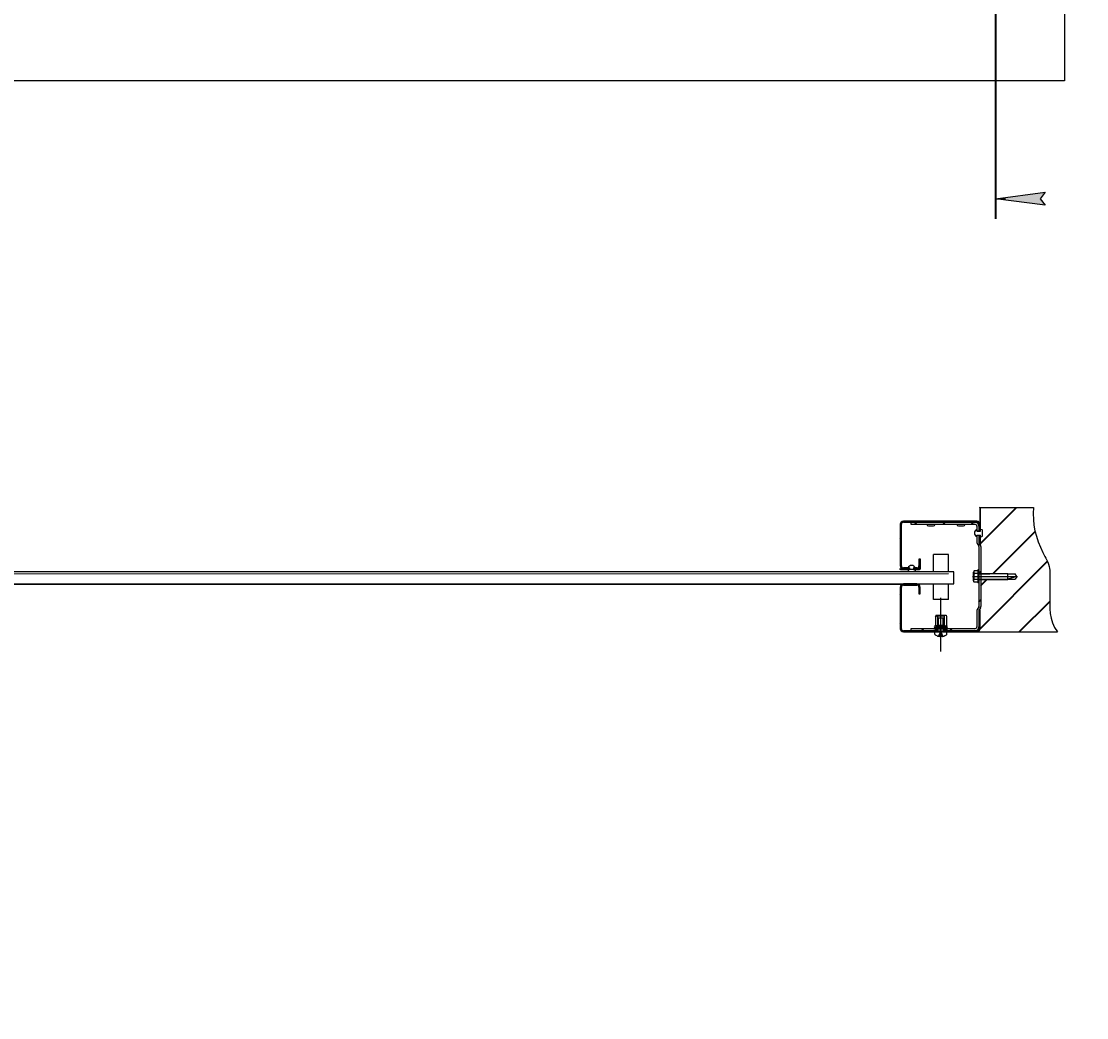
# Model space of a CAD drawing. Header units: millimetres. Extents: x 0 to 420, y 0 to 297.
# Drawn here: x 121.2 to 227.8, y 0 to 99.7 of the extents above; entities that cross this region are included whole.
import ezdxf

# ---------------------------------------------------------------- set-up
doc = ezdxf.new("R2010")
doc.units = ezdxf.units.MM
for name, pattern in [('K5LT_AXLED', [19.5, 15, -1.5, 1.5, -1.5]), ('K5LT_DASHED', [6, 4, -2]), ('K5LT_THIN', [0])]:
    doc.linetypes.add(name, pattern=pattern)
doc.layers.add('Системный слой', color=7, linetype='Continuous')
doc.styles.add('KDIMTEXTSTYLE', font='GOST_AU.SHX', dxfattribs={"width": 0.96, "oblique": 15, "height": 5})
doc.dimstyles.new('KDIMSTYLE (0.07)', dxfattribs={"dimtxt": 5, "dimasz": 1, "dimexe": 2, "dimexo": 0, "dimgap": 1, "dimtad": 1, "dimlfac": 15, "dimtxsty": 'KDIMTEXTSTYLE', "dimsah": 1, "dimcen": 0, "dimdle": 1, "dimadec": 0, "dimazin": 0, "dimtfac": 0.667, "dimtmove": 0, "dimatfit": 3, "dimfxl": 1, "dimtvp": 1, "dimtolj": 1, "dimtzin": 0, "dimarcsym": 0})
pattern_1 = [(45, (0, 0), (-1.414214, 1.414214), [])]

# ---------------------------------------------------------------- blocks, each defined once
blk = doc.blocks.new('KDIMARROW_01')
at = {"layer": 'Системный слой'}
blk.add_hatch(color=0, dxfattribs=at).paths.add_polyline_path([(0, 0), (-5, 0.66), (-4.5, 0), (-5, -0.66)])
at = {"layer": 'Системный слой', "color": 0, "linetype": 'K5LT_THIN', "lineweight": 18}
for p, q in [((-4.5, 0), (-5, 0.66)), ((-5, 0.66), (0, 0)), ((0, 0), (-5, -0.66)), ((-5, -0.66), (-4.5, 0)), ((0, 0), (-1, 0))]:
    blk.add_line(p, q, dxfattribs=at)

msp = doc.modelspace()

# ---------------------------------------------------------------- hatches: boundary and pattern name
at = {"layer": 'Системный слой'}
h = msp.add_hatch(dxfattribs=at)
h.set_pattern_fill('Металл', angle=45, style=0, pattern_type=0)
h.set_pattern_definition([(45, (0, 0), (-2.12132, 2.12132), [])])
h.paths.add_polyline_path([(220.79946, 44.15859), (220.64593, 43.89266), (219.89946, 43.89266), (219.89946, 43.84266), (217.23432, 43.84266), (217.19946, 43.84266), (217.19946, 41.16766), (217.16396, 41.03516), (217.03514, 40.81205), (217.11946, 40.81205), (217.11946, 38.93205), (217.02573, 38.70577), (216.79946, 38.61205), (224.86667, 38.61205), (224.27933, 39.77918), (224.10193, 40.90443), (224.08592, 41.47789), (224.08644, 41.76591), (224.0896, 42.12602), (224.08896, 42.70045), (224.08541, 43.18118), (224.08655, 43.39169), (224.09196, 43.6349), (224.09288, 43.66124), (224.09487, 43.71395), (224.09935, 43.81946), (224.10502, 43.94473), (224.10935, 44.04451), (224.11279, 44.13433), (224.11652, 44.26876), (224.11711, 44.46945), (224.10073, 44.76733), (224.07019, 44.98324), (224.06442, 45.01311), (224.05176, 45.07265), (224.0222, 45.19096), (223.948, 45.42482), (223.75427, 45.8841), (223.64287, 46.1119), (223.58546, 46.22556), (223.51323, 46.36746), (223.45464, 46.48317), (223.39098, 46.61106), (223.36236, 46.66968), (223.30614, 46.78707), (223.19796, 47.02253), (222.99963, 47.49658), (222.6835, 48.46063), (222.44022, 50.48001), (222.47898, 51.05327), (217.06946, 51.05327), (217.14017, 51.02398), (217.16946, 50.95327), (217.16946, 48.87827), (217.29534, 48.84454), (217.35606, 48.79794), (217.36946, 48.74794), (217.36946, 48.25859), (217.34017, 48.18788), (217.29534, 48.162), (217.16946, 48.12827), (217.16946, 47.50327), (217.11946, 47.50327), (217.03514, 47.50327), (217.16396, 47.28015), (217.19946, 47.14765), (217.19946, 44.47266), (219.89946, 44.47266), (219.89946, 44.42266), (220.647, 44.42266)])
h = msp.add_hatch(dxfattribs=at)
h.set_pattern_fill('Металл', angle=45, style=0, pattern_type=0)
h.set_pattern_definition(pattern_1)
h.paths.add_polyline_path([(216.79946, 49.70327), (216.79946, 49.58327), (216.94088, 49.52469), (216.99946, 49.38327), (217.11946, 49.38327), (217.02573, 49.60954)])
h.paths.add_polyline_path([(211.11946, 45.22327), (210.99946, 45.22327), (210.94088, 45.08184), (210.79946, 45.02327), (210.79946, 44.90327), (211.02573, 44.99699)])
h.paths.add_polyline_path([(217.11946, 47.50327), (217.11946, 48.29327), (216.99946, 48.29327), (216.99946, 47.50327)])
h.paths.add_polyline_path([(209.11946, 49.38327), (209.23946, 49.38327), (209.29804, 49.52469), (209.43946, 49.58327), (209.43946, 49.70327), (209.21319, 49.60954)])
h.paths.add_polyline_path([(217.11946, 49.38327), (216.99946, 49.38327), (216.99946, 48.71327), (217.11946, 48.71327)])
h.paths.add_polyline_path([(209.43946, 44.90327), (209.43946, 45.02327), (209.29804, 45.08184), (209.23946, 45.22327), (209.11946, 45.22327), (209.21319, 44.99699)])
h.paths.add_polyline_path([(209.43946, 49.70327), (209.43946, 49.58327), (216.79946, 49.58327), (216.79946, 49.70327)])
h.paths.add_polyline_path([(210.99946, 45.22327), (211.11946, 45.22327), (211.11946, 45.90327), (210.99946, 45.90327)])
h.paths.add_polyline_path([(210.79946, 44.90327), (210.79946, 45.02327), (210.47946, 45.02327), (210.47946, 44.90327)])
h.paths.add_polyline_path([(209.43946, 45.02327), (209.43946, 44.90327), (210.05946, 44.90327), (210.05946, 45.02327)])
h.paths.add_polyline_path([(209.11946, 45.22327), (209.23946, 45.22327), (209.23946, 49.38327), (209.11946, 49.38327)])
h = msp.add_hatch(dxfattribs=at)
h.set_pattern_fill('Металл', angle=45, style=0, pattern_type=0)
h.set_pattern_definition(pattern_1)
h.paths.add_polyline_path([(216.59946, 49.58327), (216.59946, 49.38327), (216.74088, 49.32469), (216.79946, 49.18327), (216.99946, 49.18327), (216.8823, 49.46611)])
h.paths.add_polyline_path([(216.99946, 39.13205), (216.79946, 39.13205), (216.74088, 38.99062), (216.59946, 38.93205), (216.59946, 38.73205), (216.8823, 38.8492)])
h.paths.add_polyline_path([(212.79946, 38.93205), (210.19946, 38.93205), (210.19946, 38.73205), (212.79946, 38.73205)])
h.paths.add_polyline_path([(216.79946, 40.73283), (216.99946, 40.73283), (217.00817, 40.76533), (216.83496, 40.86533)])
h.paths.add_polyline_path([(216.59946, 38.73205), (216.59946, 38.93205), (213.59946, 38.93205), (213.59946, 38.73205)])
h.paths.add_polyline_path([(216.99946, 40.73283), (216.79946, 40.73283), (216.79946, 39.13205), (216.99946, 39.13205)])
h.paths.add_polyline_path([(217.19946, 41.16766), (216.99946, 41.16766), (216.99075, 41.13516), (217.16396, 41.03516)])
h.paths.add_polyline_path([(217.16396, 47.28015), (216.99075, 47.18015), (216.99946, 47.14765), (217.19946, 47.14765)])
h.paths.add_polyline_path([(217.16396, 41.03516), (216.99075, 41.13516), (216.83496, 40.86533), (217.00817, 40.76533)])
h.paths.add_polyline_path([(216.83496, 47.44998), (217.00817, 47.54998), (216.99946, 47.58248), (216.79946, 47.58248)])
h.paths.add_polyline_path([(217.19946, 47.14765), (216.99946, 47.14765), (216.99946, 41.16766), (217.19946, 41.16766)])
h.paths.add_polyline_path([(216.59946, 49.38327), (216.59946, 49.58327), (210.19946, 49.58327), (210.19946, 49.38327)])
h.paths.add_polyline_path([(216.99946, 49.18327), (216.79946, 49.18327), (216.79946, 48.71327), (216.99946, 48.71327)])
h.paths.add_polyline_path([(217.00817, 47.54998), (216.83496, 47.44998), (216.99075, 47.18015), (217.16396, 47.28015)])
h.paths.add_polyline_path([(216.79946, 47.58248), (216.99946, 47.58248), (216.99946, 48.29327), (216.79946, 48.29327)])
h = msp.add_hatch(dxfattribs=at)
h.set_pattern_fill('Металл', angle=45, style=0, pattern_type=0)
h.set_pattern_definition(pattern_1)
h.paths.add_polyline_path([(217.11946, 38.93205), (216.99946, 38.93205), (216.94088, 38.79062), (216.79946, 38.73205), (216.79946, 38.61205), (217.02573, 38.70577)])
h.paths.add_polyline_path([(210.79946, 43.41205), (210.79946, 43.29205), (210.94088, 43.23347), (210.99946, 43.09205), (211.11946, 43.09205), (211.02573, 43.31832)])
h.paths.add_polyline_path([(209.11946, 43.09205), (209.23946, 43.09205), (209.29804, 43.23347), (209.43946, 43.29205), (209.43946, 43.41205), (209.21319, 43.31832)])
h.paths.add_polyline_path([(211.11946, 43.09205), (210.99946, 43.09205), (210.99946, 42.41205), (211.11946, 42.41205)])
h.paths.add_polyline_path([(209.43946, 38.61205), (209.43946, 38.73205), (209.29804, 38.79062), (209.23946, 38.93205), (209.11946, 38.93205), (209.21319, 38.70577)])
h.paths.add_polyline_path([(209.43946, 43.41205), (209.43946, 43.29205), (210.79946, 43.29205), (210.79946, 43.41205)])
h.paths.add_polyline_path([(209.43946, 38.73205), (209.43946, 38.61205), (212.79946, 38.61205), (212.79946, 38.73205)])
h.paths.add_polyline_path([(209.11946, 38.93205), (209.23946, 38.93205), (209.23946, 43.09205), (209.11946, 43.09205)])
h.paths.add_polyline_path([(216.99946, 38.93205), (217.11946, 38.93205), (217.11946, 40.81205), (216.99946, 40.81205)])
h.paths.add_polyline_path([(216.79946, 38.61205), (216.79946, 38.73205), (213.59946, 38.73205), (213.59946, 38.61205)])
h = msp.add_hatch(dxfattribs=at)
h.set_pattern_fill('Металл', angle=45, style=0, pattern_type=0)
h.set_pattern_definition(pattern_1)
h.paths.add_polyline_path([(212.64946, 39.00185), (212.64946, 38.8102), (212.6436, 38.79606), (212.63741, 38.79185), (212.49946, 38.79185), (212.49946, 38.73205), (212.72446, 38.73205), (212.72446, 39.04105), (212.6756, 39.07154), (212.6626, 39.12765), (212.69309, 39.17651), (212.72446, 39.1895), (212.72446, 39.23185), (212.80946, 39.23185), (212.85946, 39.28185), (212.85946, 40.22701), (212.82461, 40.28185), (212.68796, 40.28185), (212.64946, 40.15137), (212.64946, 39.23185), (212.56885, 39.19646), (212.53687, 39.11444), (212.57225, 39.03383)])
h.paths.add_polyline_path([(213.57431, 40.28185), (213.53946, 40.22701), (213.53946, 39.28185), (213.58946, 39.23185), (213.67446, 39.23185), (213.67446, 39.1895), (213.72332, 39.15902), (213.73631, 39.10291), (213.70583, 39.05405), (213.67446, 39.04105), (213.67446, 38.73205), (213.89946, 38.73205), (213.89946, 38.79185), (213.7615, 38.79185), (213.75086, 38.80285), (213.74946, 38.8102), (213.74946, 39.00185), (213.83007, 39.03724), (213.86205, 39.11926), (213.82667, 39.19987), (213.74946, 39.23185), (213.74946, 40.15137), (213.71096, 40.28185)])

# ---------------------------------------------------------------- linework, layer by layer
at = {"layer": 'Системный слой', "color": 7, "linetype": 'K5LT_THIN', "lineweight": 18}
for p, q in [((225.5835, 246.1808), (225.5835, 93.7808)), ((225.5835, 93.7808), (51.85017, 93.7808)), ((217.06946, 51.05327), (222.47898, 51.05327)), ((217.11946, 49.73327), (217.11946, 50.98327)), ((217.11946, 50.95327), (217.11946, 48.71327)), ((217.16946, 48.71327), (217.16946, 50.95327)), ((209.11946, 49.38327), (209.11946, 45.22327)), ((209.23946, 45.22327), (209.23946, 49.38327)), ((216.79946, 49.70327), (209.43946, 49.70327)), ((209.43946, 49.58327), (216.79946, 49.58327)), ((210.19946, 49.58327), (216.59946, 49.58327)), ((210.19946, 49.58327), (210.19946, 49.38327)), ((210.19946, 49.38327), (216.59946, 49.38327)), ((211.94946, 49.21327), (212.44946, 49.21327)), ((211.94946, 49.21327), (211.96849, 49.21327)), ((212.43043, 49.21327), (212.44946, 49.21327)), ((214.94946, 49.21327), (215.44946, 49.21327)), ((216.79946, 49.18327), (216.79946, 48.71327)), ((216.99946, 49.38327), (216.99946, 48.71327)), ((216.99946, 49.18327), (216.99946, 48.71327)), ((217.11946, 48.71327), (217.11946, 49.38327)), ((216.79946, 48.71327), (216.79946, 48.85827)), ((216.79946, 48.71327), (216.99946, 48.71327)), ((216.79946, 48.14827), (216.79946, 48.29327)), ((216.79946, 48.29327), (216.79946, 47.58248)), ((216.79946, 48.29327), (216.99946, 48.29327)), ((216.80946, 48.70327), (217.16946, 48.70327)), ((216.80946, 48.30327), (217.16946, 48.30327)), ((216.99946, 48.71327), (217.11946, 48.71327)), ((216.99946, 48.70327), (216.99946, 48.71327)), ((216.99946, 48.70327), (216.99946, 48.71327)), ((216.99946, 48.29327), (216.99946, 48.30327)), ((216.99946, 48.29327), (216.99946, 48.30327)), ((216.99946, 48.29327), (216.99946, 47.50327)), ((216.99946, 48.29327), (217.11946, 48.29327)), ((216.99946, 48.29327), (216.99946, 47.58248)), ((217.11946, 48.71327), (217.16946, 48.71327)), ((217.11946, 48.70327), (217.11946, 48.71327)), ((217.11946, 48.70327), (217.11946, 48.71327)), ((217.11946, 48.29327), (217.11946, 48.30327)), ((217.11946, 48.29327), (217.11946, 48.30327)), ((217.11946, 48.29327), (217.11946, 47.50327)), ((217.11946, 48.29327), (217.16946, 48.29327)), ((217.11946, 47.50327), (217.11946, 48.29327)), ((217.16946, 48.70327), (217.16946, 48.87827)), ((217.16946, 48.87827), (217.29534, 48.84454)), ((217.16946, 48.12827), (217.16946, 48.30327)), ((217.16946, 47.50327), (217.16946, 48.29327)), ((217.16946, 48.12827), (217.29534, 48.162)), ((217.36946, 48.25859), (217.36946, 48.74794)), ((216.83496, 47.44998), (216.99075, 47.18015)), ((216.99946, 47.50327), (217.11946, 47.50327)), ((216.99946, 47.14765), (216.99946, 41.16766)), ((217.00817, 47.54998), (217.16396, 47.28015)), ((217.11946, 47.50327), (217.16946, 47.50327)), ((217.19946, 47.14765), (217.19946, 41.16766)), ((210.99946, 45.90327), (210.99946, 45.22327)), ((211.11946, 45.90327), (210.99946, 45.90327)), ((211.11946, 45.90327), (211.11946, 44.95327)), ((211.16946, 45.90327), (211.11946, 45.90327)), ((211.11946, 45.22327), (211.11946, 45.90327)), ((211.16946, 44.95327), (211.16946, 45.90327)), ((212.45684, 44.62333), (212.45684, 46.35327)), ((213.95684, 46.35327), (212.45684, 46.35327)), ((213.95684, 44.62333), (213.95684, 46.35327)), ((210.05946, 44.90327), (209.16946, 44.90327)), ((209.16946, 44.85327), (210.05946, 44.85327)), ((210.76684, 44.85327), (209.40684, 44.85327)), ((210.05946, 45.02327), (209.43946, 45.02327)), ((209.43946, 44.90327), (210.05946, 44.90327)), ((209.89446, 44.85327), (210.06946, 44.85327)), ((209.89446, 44.85327), (209.92819, 44.72738)), ((209.91446, 45.02327), (210.05946, 45.02327)), ((210.05946, 45.02327), (210.05946, 44.90327)), ((210.05946, 44.90327), (210.05946, 44.85327)), ((210.05946, 44.90327), (210.06946, 44.90327)), ((210.05946, 44.90327), (210.06946, 44.90327)), ((210.06946, 45.01327), (210.06946, 44.85327)), ((210.46946, 45.01327), (210.46946, 44.85327)), ((210.46946, 44.90327), (210.47946, 44.90327)), ((210.46946, 44.90327), (210.47946, 44.90327)), ((210.46946, 44.85327), (210.64446, 44.85327)), ((210.47946, 45.02327), (210.62446, 45.02327)), ((210.47946, 45.02327), (210.47946, 44.90327)), ((210.79946, 45.02327), (210.47946, 45.02327)), ((210.47946, 44.90327), (210.47946, 44.85327)), ((211.06946, 44.90327), (210.47946, 44.90327)), ((210.47946, 44.90327), (210.79946, 44.90327)), ((210.47946, 44.85327), (211.06946, 44.85327)), ((210.64446, 44.85327), (210.61073, 44.72738)), ((216.99946, 44.80766), (216.89946, 44.80766)), ((213.95684, 44.40723), (56.45944, 44.37416)), ((214.50684, 44.62333), (60.9035, 44.62333)), ((210.02478, 44.65327), (210.51414, 44.65327)), ((214.50684, 43.40723), (214.50684, 44.62333)), ((216.52587, 44.73501), (216.44946, 44.60265)), ((216.44946, 43.71266), (216.44946, 44.60265)), ((216.89946, 44.73501), (216.52587, 44.73501)), ((216.89946, 44.44633), (216.52587, 44.44633)), ((216.89946, 43.86898), (216.52587, 43.86898)), ((216.99946, 44.47266), (219.89946, 44.47266)), ((216.99946, 44.42266), (218.09946, 44.42266)), ((216.99946, 44.42266), (218.09946, 44.42266)), ((216.99946, 43.89266), (217.24377, 43.89266)), ((216.99946, 43.89266), (217.13005, 43.89266)), ((216.99946, 43.84266), (217.23432, 43.84266)), ((217.23432, 43.84266), (219.89946, 43.84266)), ((217.24377, 43.89266), (218.09946, 43.89266)), ((219.89946, 44.42266), (218.09946, 44.42266)), ((218.09946, 43.89266), (219.89946, 43.89266)), ((219.89946, 43.84266), (219.89946, 44.47266)), ((219.89946, 44.42266), (220.647, 44.42266)), ((220.79946, 44.15859), (219.89946, 43.89266)), ((219.89946, 43.89266), (220.64593, 43.89266)), ((220.79946, 44.15859), (220.64593, 43.89266)), ((220.79946, 44.15859), (220.647, 44.42266)), ((56.45944, 43.40723), (214.50684, 43.40723)), ((210.60169, 43.35327), (60.83199, 43.35327)), ((209.11946, 43.09205), (209.11946, 38.93205)), ((209.23946, 38.93205), (209.23946, 43.09205)), ((210.79946, 43.41205), (209.43946, 43.41205)), ((209.43946, 43.29205), (210.79946, 43.29205)), ((210.99946, 43.09205), (210.99946, 42.41205)), ((211.11946, 42.41205), (211.11946, 43.09205)), ((212.45684, 41.85327), (212.45684, 43.40723)), ((213.95684, 41.85327), (213.95684, 43.40723)), ((216.52587, 43.58031), (216.44946, 43.71266)), ((216.89946, 43.58031), (216.52587, 43.58031)), ((216.99946, 43.50766), (216.89946, 43.50766)), ((210.99946, 42.41205), (211.11946, 42.41205)), ((213.20684, 41.85327), (212.45684, 41.85327)), ((213.95684, 41.85327), (213.20684, 41.85327)), ((216.79946, 40.73283), (216.79946, 39.13205)), ((216.99075, 41.13516), (216.83496, 40.86533)), ((216.99946, 40.81205), (216.99946, 38.93205)), ((217.11946, 40.81205), (216.99946, 40.81205)), ((216.99946, 40.73283), (216.99946, 39.13205)), ((217.16396, 41.03516), (217.00817, 40.76533)), ((217.11946, 38.93205), (217.11946, 40.81205)), ((212.68796, 40.28185), (212.64946, 40.15137)), ((212.64946, 40.15137), (212.64946, 39.23185)), ((212.68796, 40.28185), (212.82461, 40.28185)), ((212.82461, 40.28185), (213.19946, 40.28185)), ((212.85946, 40.22701), (212.82461, 40.28185)), ((212.85946, 40.22701), (213.19946, 40.22701)), ((212.85946, 40.22701), (212.85946, 39.28185)), ((212.88828, 40.00941), (213.48828, 40.00941)), ((212.88828, 38.63441), (212.88828, 40.00941)), ((212.9424, 38.90941), (212.9424, 40.00941)), ((213.19946, 40.28185), (213.57431, 40.28185)), ((213.19946, 40.22701), (213.53946, 40.22701)), ((213.43415, 38.90941), (213.43415, 40.00941)), ((213.48828, 38.63441), (213.48828, 40.00941)), ((213.53946, 40.22701), (213.57431, 40.28185)), ((213.53946, 40.22701), (213.53946, 39.28185)), ((213.57431, 40.28185), (213.71096, 40.28185)), ((213.71096, 40.28185), (213.74946, 40.15137)), ((213.74946, 40.15137), (213.74946, 39.23185)), ((212.79946, 38.73205), (209.43946, 38.73205)), ((209.43946, 38.61205), (212.79946, 38.61205)), ((210.19946, 38.93205), (210.19946, 38.73205)), ((212.79946, 38.93205), (210.19946, 38.93205)), ((212.79946, 38.73205), (210.19946, 38.73205)), ((212.49946, 38.79185), (212.49946, 38.73205)), ((212.49946, 38.79185), (212.63741, 38.79185)), ((212.72446, 38.73205), (212.49946, 38.73205)), ((212.58828, 38.37481), (212.58828, 38.60941)), ((212.58828, 38.60941), (212.86328, 38.60941)), ((212.64946, 39.00185), (212.64946, 38.8102)), ((212.72446, 39.23185), (212.72446, 39.1895)), ((212.80946, 39.23185), (212.72446, 39.23185)), ((212.72446, 39.1895), (213.19946, 39.1895)), ((212.72446, 39.04105), (213.19946, 39.04105)), ((212.72446, 39.04105), (212.72446, 38.73205)), ((212.79946, 38.93205), (213.59946, 38.93205)), ((212.79946, 38.93205), (212.79946, 38.73205)), ((212.79946, 38.73205), (213.59946, 38.73205)), ((212.79946, 38.73205), (212.79946, 38.61205)), ((212.79946, 38.73205), (213.59946, 38.73205)), ((212.79946, 38.61205), (213.59946, 38.61205)), ((212.85946, 39.28185), (212.80946, 39.23185)), ((212.80946, 39.23185), (213.19946, 39.23185)), ((212.85946, 39.28185), (213.19946, 39.28185)), ((212.96868, 38.17382), (213.11905, 38.50941)), ((213.02549, 38.17527), (213.13685, 38.50941)), ((213.11905, 38.50941), (213.2575, 38.50941)), ((213.12738, 38.16232), (213.16936, 38.50941)), ((213.19381, 38.17527), (213.19002, 38.50941)), ((213.19946, 39.28185), (213.53946, 39.28185)), ((213.19946, 39.23185), (213.58946, 39.23185)), ((213.19946, 39.1895), (213.67446, 39.1895)), ((213.19946, 39.04105), (213.67446, 39.04105)), ((213.23261, 38.19919), (213.203, 38.50941)), ((213.33643, 38.16232), (213.2343, 38.50941)), ((213.40787, 38.17382), (213.2575, 38.50941)), ((213.51328, 38.60941), (213.78828, 38.60941)), ((213.53946, 39.28185), (213.58946, 39.23185)), ((213.67446, 39.23185), (213.58946, 39.23185)), ((213.59946, 38.93205), (213.59946, 38.73205)), ((216.59946, 38.93205), (213.59946, 38.93205)), ((213.59946, 38.73205), (213.59946, 38.61205)), ((216.79946, 38.73205), (213.59946, 38.73205)), ((216.59946, 38.73205), (213.59946, 38.73205)), ((213.59946, 38.61205), (216.79946, 38.61205)), ((213.67446, 39.23185), (213.67446, 39.1895)), ((213.67446, 39.04105), (213.67446, 38.73205)), ((213.89946, 38.73205), (213.67446, 38.73205)), ((213.74946, 39.00185), (213.74946, 38.8102)), ((213.7615, 38.79185), (213.89946, 38.79185)), ((213.78828, 38.37481), (213.78828, 38.60941)), ((213.89946, 38.79185), (213.89946, 38.73205)), ((216.79946, 38.61205), (224.86667, 38.61205))]:
    msp.add_line(p, q, dxfattribs=at)
at = {"layer": 'Системный слой', "color": 30, "linetype": 'K5LT_AXLED', "lineweight": 18, "true_color": 0xff8000}
for p, q in [((216.36946, 44.15764), (220.87946, 44.1586)), ((213.18828, 36.63441), (213.18828, 42.00941))]:
    msp.add_line(p, q, dxfattribs=at)
at = {"layer": 'Системный слой', "color": 7, "linetype": 'K5LT_DASHED', "lineweight": 18}
msp.add_line((212.88828, 38.90941), (213.48828, 38.90941), dxfattribs=at)
at = {"layer": 'Системный слой', "color": 7, "linetype": 'K5LT_THIN', "lineweight": 18}
for centre, radius, start, end in [((217.06946, 50.95327), 0.1, 0, 90), ((217.06946, 50.95327), 0.05, 0, 90), ((209.43946, 49.38327), 0.32, 90, 180), ((209.43946, 49.38327), 0.2, 90, 180), ((211.94946, 49.38327), 0.17, 180, 270), ((211.99946, 49.87327), 0.17, 235.4396782, 270), ((212.39946, 49.87327), 0.17, 270, 304.5603218), ((212.44946, 49.38327), 0.17, 270, 0), ((214.94946, 49.38327), 0.17, 180, 270), ((214.99946, 49.87327), 0.17, 235.4396782, 270), ((215.39946, 49.87327), 0.17, 270, 304.5603218), ((215.44946, 49.38327), 0.17, 270, 0), ((216.59946, 49.18327), 0.4, 0, 90), ((216.59946, 49.18327), 0.2, 0, 90), ((216.79946, 49.38327), 0.32, 0, 90), ((216.79946, 49.38327), 0.2, 0, 90), ((216.94201, 48.50327), 0.38255, 111.8781824, 180), ((216.94201, 48.50327), 0.38255, 180, 248.1218176), ((216.80946, 48.71327), 0.01, 180, 270), ((216.80946, 48.29327), 0.01, 90, 180), ((217.26946, 48.74794), 0.1, 0, 75), ((217.26946, 48.25859), 0.1, 285, 0), ((217.06446, 47.58248), 0.265, 180, 210), ((216.93446, 47.14765), 0.065, 0, 30), ((217.06446, 47.58248), 0.065, 180, 210), ((216.93446, 47.14765), 0.265, 0, 30), ((209.16946, 44.95327), 0.1, 180, 270), ((209.43946, 45.22327), 0.32, 180, 270), ((209.16946, 44.95327), 0.05, 180, 270), ((209.43946, 45.22327), 0.2, 180, 270), ((210.26946, 44.88071), 0.38255, 90, 158.1218176), ((210.05946, 45.01327), 0.01, 0, 90), ((210.26946, 44.88071), 0.38255, 21.8781824, 90), ((210.47946, 45.01327), 0.01, 90, 180), ((210.79946, 45.22327), 0.32, 270, 0), ((210.79946, 45.22327), 0.2, 270, 0), ((211.06946, 44.95327), 0.1, 270, 0), ((211.06946, 44.95327), 0.05, 270, 0), ((210.02478, 44.75327), 0.1, 195, 270), ((210.51414, 44.75327), 0.1, 270, 345), ((209.43946, 43.09205), 0.32, 90, 180), ((209.43946, 43.09205), 0.2, 90, 180), ((210.79946, 43.09205), 0.32, 0, 90), ((210.79946, 43.09205), 0.2, 0, 90), ((217.06446, 40.73283), 0.265, 150, 180), ((216.93446, 41.16766), 0.065, 330, 0), ((217.06446, 40.73283), 0.065, 150, 180), ((216.90184, 41.11766), 0.265, 330, 0), ((216.93446, 41.16766), 0.265, 330, 0), ((209.43946, 38.93205), 0.32, 180, 270), ((209.43946, 38.93205), 0.2, 180, 270), ((212.65187, 39.11685), 0.11503, 91.1997095, 268.8002905), ((212.62946, 38.8102), 0.02, 293.436905, 0), ((212.73683, 39.11528), 0.07525, 99.461882, 260.538118), ((212.86328, 38.63441), 0.025, 270, 0), ((213.51328, 38.63441), 0.025, 180, 270), ((213.66209, 39.11528), 0.07525, 279.461882, 80.538118), ((213.74705, 39.11685), 0.11503, 271.1997095, 88.8002905), ((213.76946, 38.8102), 0.02, 180, 246.563095), ((216.59946, 39.13205), 0.2, 270, 0), ((216.59946, 39.13205), 0.4, 270, 0), ((216.79946, 38.93205), 0.2, 270, 0), ((216.79946, 38.93205), 0.32, 270, 0), ((212.63828, 38.37481), 0.05, 180, 234.6234598), ((213.18828, 39.14941), 1, 234.6234598, 257.3148039), ((213.18828, 39.14941), 1, 282.6851961, 305.3765402), ((213.73828, 38.37481), 0.05, 305.3765402, 0)]:
    msp.add_arc(centre, radius, start, end, dxfattribs=at)
for centre, major_axis, ratio, start_param, end_param in [((213.15776, 39.13612), (0.39788, -0.91392), 0.910121013, 5.637641943, 5.693054855), ((213.26139, 39.13612), (-0.17822, -0.98071), 0.379901793, 0.281811398, 0.376437672), ((213.10281, 39.00531), (0.82946, -0.49194), 0.773916578, -0.997789805, -0.893111713)]:
    msp.add_ellipse(centre, major_axis=major_axis, ratio=ratio, start_param=start_param, end_param=end_param, dxfattribs=at)
for points, degree, knots in [([(222.47898, 51.05327), (222.30225, 49.43546), (222.86382, 47.44007), (224.20903, 45.1162), (224.06482, 43.65638), (224.12957, 41.51008), (223.97067, 39.77659), (224.86667, 38.61205)], 3, [0, 0, 0, 0, 2.527836305, 3.468392216, 4.204233865, 4.874532677, 7, 7, 7, 7]), ([(216.89946, 44.80766), (216.89946, 44.73501), (216.89946, 43.58031), (216.89946, 43.50766)], 1, [0, 0, 0.726497308, 12.273502692, 13, 13]), ([(216.99946, 44.80766), (216.99946, 44.47266), (216.99946, 43.84266), (216.99946, 43.50766)], 1, [0, 0, 3.35, 9.65, 13, 13]), ([(216.52587, 43.58031), (216.5178, 43.59429), (216.50549, 43.61822), (216.49175, 43.65409), (216.48332, 43.68805), (216.48021, 43.72406), (216.48313, 43.76016), (216.49146, 43.79433), (216.50525, 43.83058), (216.51769, 43.85481), (216.52587, 43.86898)], 3, [0, 0, 0, 0, 1.593646186, 2.733595183, 4.103959039, 5.477175907, 6.853959039, 8.233595183, 9.385312853, 11, 11, 11, 11]), ([(216.52587, 44.73501), (216.51779, 44.72101), (216.50547, 44.69704), (216.49172, 44.66113), (216.4833, 44.62715), (216.48021, 44.59113), (216.48315, 44.55504), (216.49149, 44.52089), (216.50527, 44.48468), (216.5177, 44.46048), (216.52587, 44.44633)], 3, [0, 0, 0, 0, 1.595808889, 2.736967534, 4.108284445, 5.481867873, 6.858284445, 8.236967534, 9.387475556, 11, 11, 11, 11]), ([(216.52587, 44.44633), (216.51779, 44.41833), (216.50547, 44.37041), (216.49172, 44.29858), (216.4833, 44.23063), (216.48021, 44.15859), (216.48315, 44.08641), (216.49149, 44.0181), (216.50527, 43.94568), (216.5177, 43.89728), (216.52587, 43.86898)], 3, [0, 0, 0, 0, 1.595794142, 2.736944538, 4.10825495, 5.481835878, 6.85825495, 8.236944538, 9.387460808, 11, 11, 11, 11])]:
    msp.add_open_spline(points, degree=degree, knots=knots, dxfattribs=at)
for points in [[(213.02549, 38.17527), (213.05925, 38.16925), (213.09327, 38.16493), (213.12738, 38.16232)], [(213.12738, 38.16232), (213.1493, 38.16493), (213.17144, 38.16925), (213.19381, 38.17527)], [(213.33643, 38.16232), (213.36065, 38.16471), (213.38447, 38.16855), (213.40787, 38.17382)]]:
    msp.add_open_spline(points, degree=3, dxfattribs=at)

# ---------------------------------------------------------------- dimensions: what is measured, and where the dimension line sits
at = {"layer": 'Системный слой', "color": 7}
msp.add_linear_dim(base=(58.51684, 81.96987), p1=(218.65017, 100.44747), p2=(58.51684, 100.44747), location=(99.51684, 81.96987), text='\\H5.0;\\W0.965;\\Q15;\\H5.0;\\W0.965;\\Q15;\\Q15;\\H4.00;В\\Q15;\\H5.00;', dimstyle='KDIMSTYLE (0.07)', override={"dimexo": 0, "dimblk1": 'KDIMARROW_01', "dimblk2": 'KDIMARROW_01', "dimse1": 0, "dimse2": 0, "dimclrt": 7, "dimtolj": 1}, dxfattribs=at).render()

doc.saveas('drawing.dxf')
